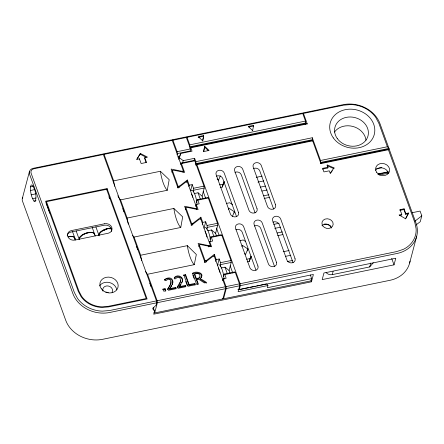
<?xml version="1.0" encoding="UTF-8"?>
<svg xmlns="http://www.w3.org/2000/svg" width="444" height="444" viewBox="0 0 444 444"><rect width="100%" height="100%" fill="white"/><g stroke="black" fill="none" stroke-linecap="round" stroke-linejoin="round"><path stroke-width="0.67" d="M170.901 283.4L170.796 281.529M180.486 281.435L180.569 280.486M182.262 281.524C183.394 276.756 177.034 275.241 174.137 278.149M199.961 276.895C199.822 278.76 197.469 278.777 196.104 279.126L194.555 274.864L194.75 274.131C199.833 271.045 202.78 278.727 196.298 278.394L196.104 279.126M202.653 140.959L203.679 135.559L198.313 136.663L202.725 140.898L203.679 135.559M117.838 195.732A17.316 4.668 78.4 0 0 120.557 199.867L167.271 190.276L169.192 179.67L160.373 171.267L113.664 180.858L104.063 154.357L103.435 153.902L171.623 139.904L172.244 140.354L183.366 171.012L183.033 172.261M132.701 235.409A17.316 4.668 78.4 0 0 134.055 237.063L180.764 227.472L182.684 216.866L173.865 208.458L127.156 218.048L120.557 199.867M203.641 151.615L204.673 146.243L209.085 150.444L203.713 151.548L204.673 146.243M252.603 130.703L253.635 125.325L248.268 126.429L252.675 130.636M145.51 271.462A17.316 4.668 78.4 0 0 147.547 274.259L194.25 264.668L196.337 254.501L187.357 245.654L140.648 255.245L134.055 237.063M305.389 124.27L305.722 122.982L305.489 121.062L302.769 113.559L302.142 113.103L186.391 136.869L187.013 137.324L189.732 144.849L189.971 146.77L305.722 122.982M312.193 140.842L312.504 139.671L312.265 137.751L195.837 161.655L194.622 158.297L183.211 160.639L179.232 157.626L180.625 153.507L192.036 151.165L190.82 147.808L190.193 147.353L189.882 148.529M22.322 198.49L29.409 171.65M46.476 201.67L78.932 291.159L81.668 296.348A23.144 19.586 14.8 0 0 102.065 306.843L108.364 306.305L146.231 298.529L106.627 189.322L46.476 201.67L46.093 203.141L49.734 213.181M106.76 189.816L107.082 188.589L45.593 201.215L78.277 291.336L81.074 296.636A23.865 20.191 14.8 0 0 102.098 307.459L108.536 306.909L147.119 298.99L107.082 188.589M136.896 159.479L140.371 153.474L147.469 157.126L144.783 157.676L144.589 158.408L146.098 162.571M139.216 159.513L139.41 158.78L136.724 159.329L140.371 153.474M171.889 172.305L172.372 170.474L173.715 170.196L184.61 172.427L181.413 163.564L180.786 163.109L180.458 164.33M178.749 159.457L179.232 157.626M180.625 153.507L179.254 158.353M182.562 163.087L183.211 160.639M177.816 187.596L178.138 186.375L172.372 170.474M179.16 187.324L179.481 186.103L187.368 180.014L189.249 185.192L188.905 186.497M186.724 182.456L187.368 180.014M194.111 160.223L194.622 158.297M153.113 307.176L154.529 311.072L153.702 314.186L311.455 281.796L313.392 274.464L239.283 289.682L238.661 289.227M156.704 302.819L109.718 312.471A29.604 25.053 14.8 0 1 72.827 293.484L29.554 174.176A5.694 4.817 14.8 0 1 33.2 168.32L102.747 154.04L103.369 154.495L156.471 300.899L156.704 302.819L156.077 305.206L152.614 308.685L154.529 311.072M154.04 312.493L154.667 312.948L157.387 302.68L157.148 300.76L147.547 274.259M164.552 280.12L164.746 279.387C166.778 277.927 170.046 277.073 171.989 279.126C174.797 282.645 170.59 286.258 169.353 289.399L175.63 288.112L175.824 287.373L169.547 288.667M195.765 164.746L196.076 163.575L195.837 161.655M162.815 289.81L163.009 289.077L165.063 288.656L165.845 290.82L163.797 291.242L163.009 289.077M195.948 165.479L196.287 164.197L312.054 140.404L312.676 140.859L320.918 163.592L388.422 149.733L389.144 149.001L415.989 223.027A29.604 25.053 14.8 0 1 397.03 253.48L240.348 285.647L239.283 289.682M185.376 209.501L185.864 207.67L187.202 207.392L198.113 209.624L196.237 204.44L199.19 203.835L197.852 200.15L197.225 199.695L196.42 202.753M190.654 190.454L192.202 184.587L189.249 185.192M165.457 291.014L164.868 289.388L165.063 288.656M193.295 192.024L193.778 190.187L193.54 188.267L192.202 184.587M170.696 283.821L167.649 289.438C169.175 286.73 173.177 282.24 169.847 279.504C167.727 277.75 165.04 283.133 164.746 279.387M195.721 206.399L196.237 204.44M191.142 225.402L191.63 223.571L185.864 207.67M196.526 209.457L196.853 208.208L187.246 181.707L185.903 181.984L178.011 188.073L171.118 169.059L182.023 171.29L183.366 171.012M192.485 225.13L192.974 223.293L200.866 217.205L202.753 222.383L202.231 224.342M203.019 198.646L202.098 196.109L204.229 188.045L203.99 186.125L194.811 160.811L194.189 160.356L180.786 163.109M179.132 286.696L185.409 285.409L185.215 286.141L178.943 287.429L182.046 281.923M183.849 274.98L183.655 275.713L185.353 275.369L185.548 274.636L183.849 274.98L187.945 286.28L195.343 284.759L194.861 283.427L189.161 284.598L188.966 285.331L194.666 284.16L194.861 283.427M200.377 219.036L200.866 217.205M198.862 246.681L199.35 244.838L200.694 244.561L211.599 246.792L209.729 241.636L212.687 241.031L211.35 237.346L210.728 236.891L210.079 239.333M203.979 228.299L205.705 221.778L202.753 222.383M206.793 229.215L207.276 227.384L207.043 225.463L205.705 221.778M206.377 283.189L200.044 279.209L200.238 278.471L206.565 282.456L204.362 282.911L198.69 279.248L196.753 279.648L196.559 280.38L197.952 284.232M220.224 187.507L222.2 187.102L224.015 181.735M209.385 242.94L209.729 241.636M208.674 246.925L209.002 245.682L210.345 245.404L200.732 218.903L199.389 219.181L191.503 225.269L184.604 206.255L195.51 208.486L196.853 208.208M204.634 262.582L205.117 260.739L199.35 244.838M210.018 246.653L210.345 245.404M205.977 262.304L206.46 260.462L214.347 254.379L216.211 259.585L215.695 261.538M216.506 235.842L215.59 233.305L217.721 225.241L217.482 223.315L208.303 198.007L207.675 197.552L197.225 199.695M213.864 256.221L214.347 254.379M228.449 209.363L228.793 208.064L234.382 211.799L234.038 213.103M253.635 125.325L253.441 126.057L248.745 127.023M217.443 265.495L219.164 258.98L216.211 259.585M220.252 266.417L220.735 264.585L220.502 262.665L219.164 258.98M223.537 276.534L224.187 274.092L234.66 271.939L235.281 272.394L239.438 283.86L239.677 285.786L238.128 291.653L267.932 285.531L266.666 283.821M222.677 280.791L223.193 278.838L226.146 278.227L224.808 274.547L224.187 274.092M229.998 273.038L229.076 270.501L231.207 262.432L230.974 260.511L221.789 235.203L221.168 234.748L210.728 236.891M154.667 312.948L222.866 298.945L225.58 288.678L225.341 286.757L214.224 256.099L212.881 256.377L204.989 262.465L198.096 243.451L209.002 245.682M222.916 298.351L223.537 298.806L226.251 288.539L226.013 286.619L223.193 278.838M241.941 246.559L242.285 245.255L247.869 248.995L247.352 250.949M247.203 261.893L249.178 261.488L250.993 256.121M267.932 285.531L267.355 287.729L311.655 278.632L310.306 274.914M322.444 169.081L327.816 167.976L328.011 167.244L327.145 164.868L334.027 167.926L333.833 168.659L326.956 165.601M311.655 278.632L311.078 280.836L223.537 298.806M326.085 272.533A5.694 4.817 14.8 0 0 332.262 274.625L333.128 271.367M388.611 149.684L388.95 148.401L379.981 123.676A29.604 25.053 14.8 0 0 343.09 104.695L302.814 112.965L303.441 113.42L307.237 123.909L190.82 147.808M332.262 274.625L369.713 266.933L370.746 263.026M399.861 210.378L400.055 209.646L404.084 208.819L405.805 213.57L405.616 214.302L408.297 213.753L408.491 213.02L405.805 213.57M400.055 209.646L401.781 214.397L401.587 215.129L399.572 215.545M405.616 214.302L403.89 209.551L404.084 208.819M394.022 264.857L395.771 258.242L323.942 272.993L322.194 279.603L394.022 264.857L391.697 258.452M412.021 212.737L420.074 211.083L421.8 215.834L420.252 221.7L416.006 224.975M409.64 262.992L416.733 236.153M177.012 154.823L177.334 153.602L177.101 151.682L172.921 140.221L172.294 139.766L185.72 137.013L186.347 137.468L190.504 148.929L190.737 150.849L177.334 153.602M201.537 277.572C202.753 272.3 195.532 272.277 192.391 273.92M172.266 284.626C174.842 279.925 168.337 276.695 164.99 279.864M181.851 282.656C185.059 277.617 178.116 273.482 174.331 277.417L174.914 279.026C182.412 273.116 181.407 284.232 177.234 287.468M30.47 186.896L31.185 184.948L32.445 185.198C35.309 189.838 37.068 196.07 35.254 201.36L33.988 201.104C31.158 197.003 30.342 191.797 30.47 186.896L33.855 186.158M218.598 179.959L220.379 175.791M222.2 187.102L224.542 181.624M232.345 216.555L234.382 211.799M245.582 254.345L247.869 248.995M249.178 261.488L251.26 256.621M180.281 281.851L177.428 286.735L178 288.323L185.881 286.707L185.409 285.409M408.491 213.02L405.516 218.737L399.095 214.952L401.781 214.397M405.622 218.898L408.297 213.753M170.457 287.751L171.673 285.775M180.952 284.299L178.943 287.429M334.027 167.926L330.164 173.188L329.304 170.807L323.931 171.911L322.638 168.348L328.011 167.244M330.358 173.393L332.29 170.762M369.713 266.933L373.276 262.754M200.238 278.471C205.861 273.371 196.415 270.446 192.585 273.188L196.681 284.487L198.379 284.138L196.753 279.648M414.907 221.156L421.8 215.834M31.241 194.849L35.947 193.778M30.492 190.52L34.538 189.61M32.523 198.723L35.875 197.974M33.988 201.104L36.02 200.671M189.732 144.849L305.489 121.062M379.187 175.075L388.633 173.132M103.369 154.495L33.916 168.759A4.362 3.691 14.8 0 0 31.119 173.243L74.331 292.396L77.489 298.374A28.172 23.837 14.8 0 0 102.309 311.144L109.568 310.528L156.471 300.899M104.063 154.357L172.244 140.354M172.921 140.221L186.347 137.468M187.013 137.324L302.769 113.559M303.441 113.42L343.628 105.167L350.888 104.551A28.172 23.837 14.8 0 1 375.707 117.321L378.86 123.299L387.368 146.759L388.95 148.401L320.757 162.404L320.518 160.484L312.265 137.751M198.118 137.39L203.485 136.286M190.193 147.353L306.61 123.454L307.237 123.909M177.101 151.682L190.504 148.929M177.694 156.993L179.709 156.582M181.413 163.564L194.811 160.811M196.076 163.575L312.504 139.671M196.287 164.197L196.908 164.652L312.676 140.859M178.138 186.375L179.481 186.103M320.518 160.484L387.368 146.759M193.54 188.267L203.99 186.125M389.144 149.001L320.291 163.137L320.918 163.592M193.778 190.187L204.229 188.045M219.68 184.843L222.977 184.166M256.221 177.339L262.154 176.124M194.117 193.59L198.035 192.785L202.098 196.109M257.958 182.09L263.841 180.886M260.334 187.152L265.562 186.08M197.852 200.15L208.303 198.007M261.91 191.048L267.138 189.971M376.412 168.692L381.812 167.582M226.423 203.441L229.72 202.764L232.578 204.673M263.625 195.804L268.898 194.722M378.238 173.865L388.361 171.789M377.833 174.309L388.234 172.172M264.169 198.462L269.441 197.38M191.63 223.571L192.974 223.293M207.043 225.463L217.482 223.315M207.276 227.384L217.721 225.241M207.614 230.78L211.527 229.975L215.59 233.305M273.82 224.348L279.054 223.271M211.35 237.346L221.789 235.203M274.747 228.377L280.63 227.167M239.915 240.637L243.207 239.96L245.493 241.486M277.117 232.995L282.39 231.912M400.532 210.24L403.89 209.551M277.661 235.659L282.933 234.576M205.117 260.739L206.46 260.462M220.502 262.665L230.974 260.511M220.735 264.585L231.207 262.432M246.659 259.235L249.955 258.558M283.2 251.731L289.133 250.51M221.079 267.982L225.003 267.177L229.076 270.501M285.592 256.343L290.82 255.272M287.312 261.544L292.541 260.467M224.808 274.547L235.281 272.394M163.331 289.704L164.868 289.388M157.148 300.76L225.341 286.757M226.013 286.619L239.438 283.86M196.908 164.652L240.11 283.727L396.703 251.576L403.374 249.334A28.172 23.837 14.8 0 0 416.133 228.843L414.813 222.494L388.422 149.733M157.387 302.68L225.58 288.678M226.251 288.539L239.677 285.786M237.89 289.727L248.596 287.529M249.939 287.257L255.289 286.158M256.626 285.881L259.307 285.331M260.645 285.059L265.995 283.96M140.182 154.207L146.093 157.248M217.105 178.976L218.781 180.098M244.644 253.74L245.76 254.484M222.244 298.49L222.866 298.945M204.479 146.975L208.403 150.71M149.733 283.122L151.071 286.813M327.383 166.789L327.816 167.976M310.983 280.491L311.455 281.796M273.615 209.024L259.812 170.968A4.268 3.613 14.8 0 0 253.491 168.565M293.062 262.626L279.259 224.57A4.268 3.613 14.8 0 0 272.938 222.167M255.089 212.831L241.281 174.775A4.268 3.613 14.8 0 0 234.965 172.372M274.531 266.433L260.728 228.377A4.268 3.613 14.8 0 0 254.406 225.974M236.558 216.639L222.755 178.582A4.268 3.613 14.8 0 0 216.433 176.179M256.005 270.241L242.202 232.184A4.268 3.613 14.8 0 0 235.881 229.781M203.18 191.431L205.544 197.952M216.428 227.944L219.264 235.764M230.142 265.756L232.745 272.927M198.035 192.785L200.333 199.123M211.527 229.975L213.83 236.313M225.003 267.177L227.3 273.515M194.75 274.131L196.298 278.394M192.846 275.175L193.984 278.316M194.666 284.16L194.988 285.048M144.783 157.676L146.509 162.432L141.137 163.531L139.41 158.78M185.548 274.636L189.161 284.598M185.353 275.369L188.966 285.331M185.703 281.363L187.296 285.758M175.824 287.373L176.296 288.672L168.415 290.293L167.843 288.705M108.897 196.764L109.585 198.662M95.849 226.773L99.14 235.853M92.224 227.517L95.282 235.947M76.113 230.825L79.171 239.255M72.489 231.568L75.547 239.999M240.11 283.727L240.348 285.647M105.777 292.124A4.984 4.218 14.8 0 1 108.275 292.768M102.969 291.12A4.984 4.218 14.8 0 1 108.07 285.947A4.984 4.218 14.8 0 1 112.055 292.418M99.512 285.964A9.252 7.831 14.8 0 1 109.307 282.501A9.252 7.831 14.8 0 1 116.772 289.91M111.533 231.391A5.694 4.817 14.8 0 0 104.296 225.213L71.001 232.051A5.694 4.817 14.8 0 0 67.216 235.381M410.04 261.072A29.604 25.053 14.8 0 1 389.937 280.314L102.625 339.305A29.604 25.053 14.8 0 1 65.734 320.324L22.461 201.015A5.694 4.817 14.8 0 1 22.816 197.33M321.922 225.574A5.689 4.812 14.8 0 1 331.457 228.038M375.502 170.263A7.115 6.022 14.8 0 1 382.956 168.093A7.115 6.022 14.8 0 1 388.456 173.604M114.68 186.252A17.316 4.668 78.4 0 1 113.664 180.858M141.669 260.639A17.316 4.668 78.4 0 1 140.648 255.245M128.333 224.109A17.316 4.668 78.4 0 1 127.156 218.048M136.48 246.453A8.541 2.303 78.4 0 1 137.579 249.617M122.749 208.736A8.541 2.303 78.4 0 1 123.46 210.428M123.626 210.9A8.541 2.303 78.4 0 1 123.943 211.905M194.25 264.668A17.316 4.668 78.4 0 1 187.357 245.654M180.764 227.472A17.316 4.668 78.4 0 1 173.865 208.458M167.271 190.276A17.316 4.668 78.4 0 1 160.373 171.267M334.449 132.134A17.077 14.452 14.8 0 1 352.725 126.407A17.077 14.452 14.8 0 1 366 140.276M99.068 234.454A8.114 3.73 -19.9 0 1 111.505 228.477M104.101 230.297A7.404 3.402 -19.9 0 1 105.888 229.57M109.502 228.832A7.404 3.402 -19.9 0 1 111.083 228.865M98.957 235.248A8.114 3.73 -19.9 0 1 102.853 230.286A8.114 3.73 -19.9 0 1 111.416 228.244M100.15 233.044A7.404 3.402 -19.9 0 1 101.093 231.979M101.493 231.635A7.404 3.402 -19.9 0 1 107.032 228.971M107.642 228.832A7.404 3.402 -19.9 0 1 110.994 228.627M79.304 239.538A8.114 3.73 -19.9 0 1 86.069 233.305A8.114 3.73 -19.9 0 1 94.661 234.338M79.221 239.299A8.114 3.73 -19.9 0 1 86.996 232.761A8.114 3.73 -19.9 0 1 94.55 235.126M80.414 237.096A7.404 3.402 -19.9 0 1 81.357 236.036M82.673 235.015A7.404 3.402 -19.9 0 1 87.906 232.884M88.506 232.778A7.404 3.402 -19.9 0 1 91.259 232.678M68.354 236.807A8.114 3.73 -19.9 0 1 74.903 239.416M68.265 236.569A8.114 3.73 -19.9 0 1 74.814 239.177M68.77 236.83A7.404 3.402 -19.9 0 1 71.523 236.73M218.731 264.68A10.107 2.725 78.4 0 1 224.031 279.293M218.276 267.982A10.107 2.725 78.4 0 1 218.914 269.453M219.114 269.991A10.107 2.725 78.4 0 1 219.858 272.35M205.25 227.45A10.107 2.725 78.4 0 1 210.523 241.486M205.011 231.213A10.107 2.725 78.4 0 1 205.633 232.756M205.827 233.316A10.107 2.725 78.4 0 1 206.849 237.029M191.114 190.704A10.107 2.725 78.4 0 1 194.572 193.689A10.107 2.725 78.4 0 1 197.019 204.329M191.508 194.056A10.107 2.725 78.4 0 1 191.93 195.06M192.135 195.599A10.107 2.725 78.4 0 1 192.707 197.352M324.059 224.159A6.405 5.422 14.8 0 1 327.339 224.253M327.872 224.414A6.405 5.422 14.8 0 1 331.013 226.512M104.684 223.748L71.39 230.586A5.694 4.817 14.8 0 0 67.743 236.441A5.694 4.817 14.8 0 0 74.836 240.093L108.136 233.255A5.694 4.817 14.8 0 0 111.783 227.4A5.694 4.817 14.8 0 0 104.684 223.748M275.541 204.806L261.266 165.457A4.268 3.613 14.8 0 0 255.949 162.72A4.268 3.613 14.8 0 0 253.213 167.111L267.482 206.46A4.268 3.613 14.8 0 0 272.805 209.196A4.268 3.613 14.8 0 0 275.541 204.806M294.983 258.414L280.708 219.064A4.268 3.613 14.8 0 0 275.391 216.328A4.268 3.613 14.8 0 0 272.655 220.718L286.924 260.067A4.268 3.613 14.8 0 0 292.246 262.804A4.268 3.613 14.8 0 0 294.983 258.414M257.009 208.608L242.74 169.264A4.268 3.613 14.8 0 0 237.418 166.522A4.268 3.613 14.8 0 0 234.682 170.918L248.956 210.262A4.268 3.613 14.8 0 0 254.279 213.003A4.268 3.613 14.8 0 0 257.009 208.608M276.451 262.221L262.182 222.871A4.268 3.613 14.8 0 0 256.86 220.13A4.268 3.613 14.8 0 0 254.129 224.525L268.398 263.875A4.268 3.613 14.8 0 0 273.72 266.611A4.268 3.613 14.8 0 0 276.451 262.221M238.484 212.415L224.214 173.066A4.268 3.613 14.8 0 0 218.892 170.329A4.268 3.613 14.8 0 0 216.156 174.72L230.43 214.069A4.268 3.613 14.8 0 0 235.747 216.805A4.268 3.613 14.8 0 0 238.484 212.415M257.925 266.023L243.656 226.673A4.268 3.613 14.8 0 0 238.334 223.937A4.268 3.613 14.8 0 0 235.598 228.327L249.872 267.677A4.268 3.613 14.8 0 0 255.189 270.418A4.268 3.613 14.8 0 0 257.925 266.023M101.315 288.755A9.252 7.831 14.8 0 0 117.172 289.222A9.252 7.831 14.8 0 0 108.575 277.1A9.252 7.831 14.8 0 0 101.315 288.755M322.81 225.929A5.689 4.812 14.8 0 0 332.556 226.218A5.689 4.812 14.8 0 0 327.272 218.764A5.689 4.812 14.8 0 0 322.81 225.929M376.706 172.394A7.115 6.022 14.8 0 0 388.9 172.755A7.115 6.022 14.8 0 0 382.284 163.431A7.115 6.022 14.8 0 0 376.706 172.394M337.251 138.495A17.077 14.452 14.8 0 0 366.528 139.355A17.077 14.452 14.8 0 0 350.649 116.983A17.077 14.452 14.8 0 0 337.251 138.495M333.289 137.856A22.772 19.27 14.8 0 0 372.316 139.005A22.772 19.27 14.8 0 0 351.149 109.169A22.772 19.27 14.8 0 0 333.289 137.856"/></g></svg>
